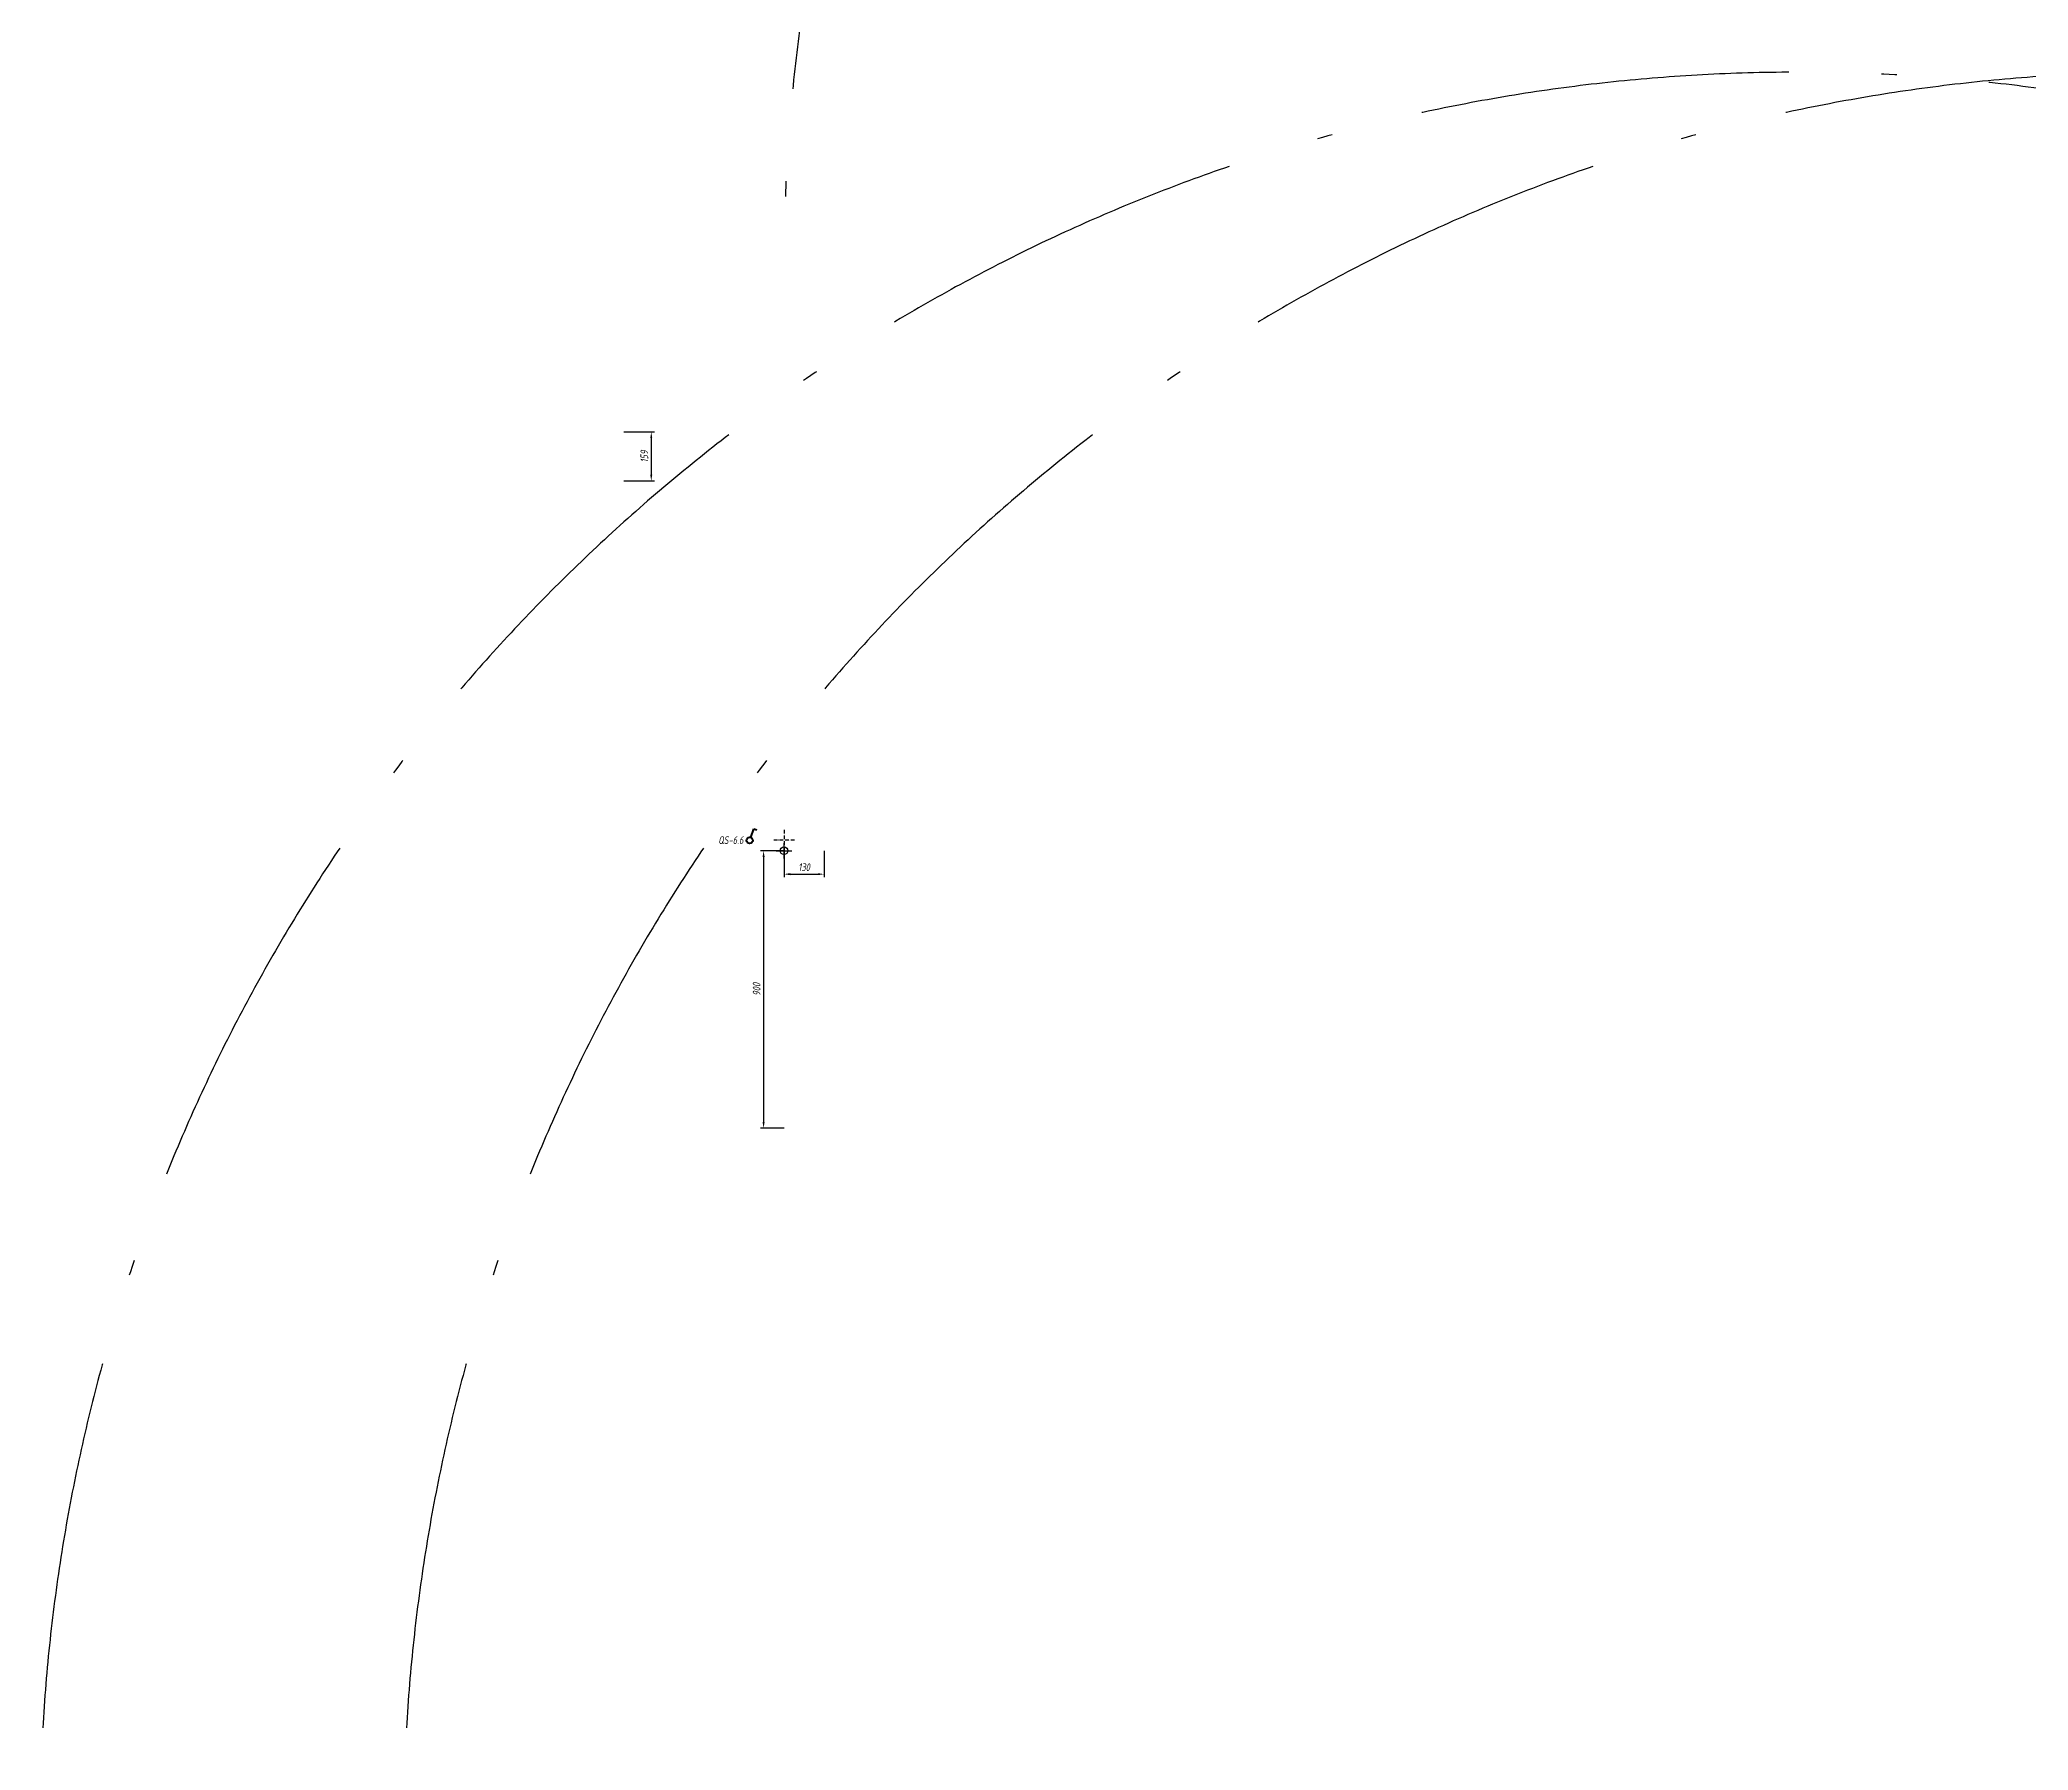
# Model space of a CAD drawing. Header units: millimetres. Extents: x -11832 to 36107, y -44400 to 39810.
# Drawn here: x -227 to 6224, y 29284 to 34835 of the extents above; entities that cross this region are included whole.
import ezdxf
from ezdxf.enums import TextEntityAlignment as Align

# ---------------------------------------------------------------- set-up
doc = ezdxf.new("R2010")
doc.units = ezdxf.units.MM
doc.header["$PDMODE"] = 34
doc.header["$PDSIZE"] = 25
doc.linetypes.add('ACAD_ISO10W100', pattern=[18.5, 12, -3, 0.5, -3])
doc.layers.add('02 ЭОМ и СС', color=7, linetype='Continuous')
doc.layers.add('11 Привязка размеры', color=7, linetype='Continuous')
doc.layers.add('100 noprint', color=1, linetype='Continuous', plot=False)
doc.styles.get("Standard").update_dxf_attribs({"font": ''})
doc.styles.add('ГОСТ-ISOCPEUR', font='isocpeui.ttf', dxfattribs={"width": 0.8})
doc.styles.get('Standard').set_extended_font_data('Ubuntu')
doc.dimstyles.new('ISO-25', dxfattribs={"dimtxt": 2.5, "dimasz": 2.5, "dimexe": 1.25, "dimexo": 0.625, "dimtad": 1, "dimtxsty": 'Standard', "dimcen": 2.5, "dimadec": 0, "dimazin": 0, "dimtfac": 1, "dimtmove": 0, "dimatfit": 3, "dimfxl": 1, "dimarcsym": 0})

# ---------------------------------------------------------------- blocks, each defined once
blk = doc.blocks.new('кнопка 1')
at = {"color": 0, "lineweight": -2}
for p, q in [((0.35, 0.94), (1.39, 3.78)), ((1.39, 3.78), (2.34, 3.45))]:
    blk.add_line(p, q, dxfattribs=at)
blk.add_circle((0, 0), 1, dxfattribs=at)
blk = doc.blocks.new('*D42')
at = {"layer": '11 Привязка размеры', "color": 0, "lineweight": -2, "transparency": 16777216}
for p, q in [((2187.8, 32202.9), (2187.8, 32116.8)), ((2317.8, 32202.9), (2317.8, 32116.8)), ((2207.8, 32126.8), (2297.8, 32126.8))]:
    blk.add_line(p, q, dxfattribs=at)
at = {"layer": '11 Привязка размеры', "color": 0, "transparency": 16777216}
for points in [[(2207.8, 32130.2), (2207.8, 32123.5), (2187.8, 32126.8)], [(2297.8, 32123.5), (2297.8, 32130.2), (2317.8, 32126.8)]]:
    blk.add_solid(points, dxfattribs=at)
at = {"layer": 'Defpoints', "color": 0, "transparency": 16777216}
for p in [(2187.8, 32202.9), (2317.8, 32202.9), (2317.8, 32126.8)]:
    blk.add_point(p, dxfattribs=at)
at = {"layer": '11 Привязка размеры', "color": 0, "transparency": 16777216, "insert": (2252.8, 32149.3), "char_height": 25, "attachment_point": 5, "style": 'ГОСТ-ISOCPEUR'}
blk.add_mtext('130', dxfattribs=at)
blk = doc.blocks.new('*D43')
at = {"layer": '11 Привязка размеры', "color": 0, "lineweight": -2, "transparency": 16777216}
for p, q in [((2187.8, 32202.9), (2111.5, 32202.9)), ((2121.5, 32182.9), (2121.5, 31322.9)), ((2187.8, 31302.9), (2111.5, 31302.9))]:
    blk.add_line(p, q, dxfattribs=at)
at = {"layer": '11 Привязка размеры', "color": 0, "transparency": 16777216}
for points in [[(2124.9, 32182.9), (2118.2, 32182.9), (2121.5, 32202.9)], [(2118.2, 31322.9), (2124.9, 31322.9), (2121.5, 31302.9)]]:
    blk.add_solid(points, dxfattribs=at)
at = {"layer": 'Defpoints', "color": 0, "transparency": 16777216}
for p in [(2187.8, 32202.9), (2121.5, 31302.9), (2187.8, 31302.9)]:
    blk.add_point(p, dxfattribs=at)
at = {"layer": '11 Привязка размеры', "color": 0, "transparency": 16777216, "insert": (2099, 31752.9), "char_height": 25, "attachment_point": 5, "rotation": 90, "style": 'ГОСТ-ISOCPEUR'}
blk.add_mtext('900', dxfattribs=at)
blk = doc.blocks.new('*D44')
at = {"layer": '11 Привязка размеры', "color": 0, "lineweight": -2, "transparency": 16777216}
for p, q in [((1667.8, 33561.9), (1767.1, 33561.9)), ((1757.1, 33541.9), (1757.1, 33422.9)), ((1667.8, 33402.9), (1767.1, 33402.9))]:
    blk.add_line(p, q, dxfattribs=at)
at = {"layer": '11 Привязка размеры', "color": 0, "transparency": 16777216}
for points in [[(1760.4, 33541.9), (1753.8, 33541.9), (1757.1, 33561.9)], [(1753.8, 33422.9), (1760.4, 33422.9), (1757.1, 33402.9)]]:
    blk.add_solid(points, dxfattribs=at)
at = {"layer": 'Defpoints', "color": 0, "transparency": 16777216}
for p in [(1667.8, 33561.9), (1667.8, 33402.9), (1757.1, 33402.9)]:
    blk.add_point(p, dxfattribs=at)
at = {"layer": '11 Привязка размеры', "color": 0, "transparency": 16777216, "insert": (1734.6, 33482.4), "char_height": 25, "attachment_point": 5, "rotation": 90, "style": 'ГОСТ-ISOCPEUR'}
blk.add_mtext('159', dxfattribs=at)

msp = doc.modelspace()

# ---------------------------------------------------------------- linework, layer by layer
at = {"layer": '100 noprint', "color": 1, "linetype": 'ACAD_ISO10W100', "lineweight": -2, "ltscale": 100, "flags": 128}
for points in [[(13601.2, 13260.1), (13601.2, 34102.9, 1), (2187.8, 34102.9)], [(11186.7, 10270.1), (11186.7, 29022.9, 1), (-226.7, 29022.9)], [(12366.7, 10270.1), (12366.7, 29022.9, 1), (953.3, 29022.9)]]:
    msp.add_lwpolyline(points, format="xyb", dxfattribs=at)
at = {"layer": '11 Привязка размеры', "linetype": 'ACAD_ISO10W100'}
for p, q in [((2187.8, 32270.9), (2187.8, 32202.9)), ((2221.8, 32236.9), (2153.8, 32236.9))]:
    msp.add_line(p, q, dxfattribs=at)
at = {"layer": '11 Привязка размеры', "lineweight": -2}
msp.add_point((2187.8, 32202.9), dxfattribs=at)
msp.add_point((2187.8, 32202.9), dxfattribs=at)

# ---------------------------------------------------------------- block references
at = {"layer": '02 ЭОМ и СС', "color": 3, "lineweight": 40, "xscale": 10, "yscale": 10, "zscale": 10}
msp.add_blockref('кнопка 1', (2076.3, 32236.6), dxfattribs=at)

# ---------------------------------------------------------------- texts
at = {"layer": '02 ЭОМ и СС', "linetype": 'Continuous', "style": 'ГОСТ-ISOCPEUR', "width": 0.8}
msp.add_text('QS-6.6', height=25, dxfattribs=at).set_placement((2056.1, 32224.9), align=Align.RIGHT)

# ---------------------------------------------------------------- dimensions: what is measured, and where the dimension line sits
at = {"layer": '11 Привязка размеры'}
for base, p1, p2, picture, middle in [((1757.1, 33402.9), (1667.8, 33561.9), (1667.8, 33402.9), '*D44', (1734.6, 33482.4)), ((2121.5, 31302.9), (2187.8, 32202.9), (2187.8, 31302.9), '*D43', (2099, 31752.9))]:
    dim = msp.add_linear_dim(base=base, p1=p1, p2=p2, angle=90, dimstyle='ISO-25', override={"dimtxt": 25, "dimasz": 20, "dimexe": 10, "dimexo": 0, "dimgap": 10, "dimdec": 0, "dimlfac": 1, "dimtxsty": 'ГОСТ-ISOCPEUR'}, dxfattribs=at)
    dim.commit()
    dim.dimension.update_dxf_attribs({"geometry": picture, "text_midpoint": middle})
dim = msp.add_linear_dim(base=(2317.8, 32126.8), p1=(2187.8, 32202.9), p2=(2317.8, 32202.9), dimstyle='ISO-25', override={"dimtxt": 25, "dimasz": 20, "dimexe": 10, "dimexo": 0, "dimgap": 10, "dimdec": 0, "dimlfac": 1, "dimtxsty": 'ГОСТ-ISOCPEUR'}, dxfattribs=at)
dim.commit()
dim.dimension.update_dxf_attribs({"geometry": '*D42', "text_midpoint": (2252.8, 32126.8), "dimtype": 160})

doc.saveas('drawing.dxf')
